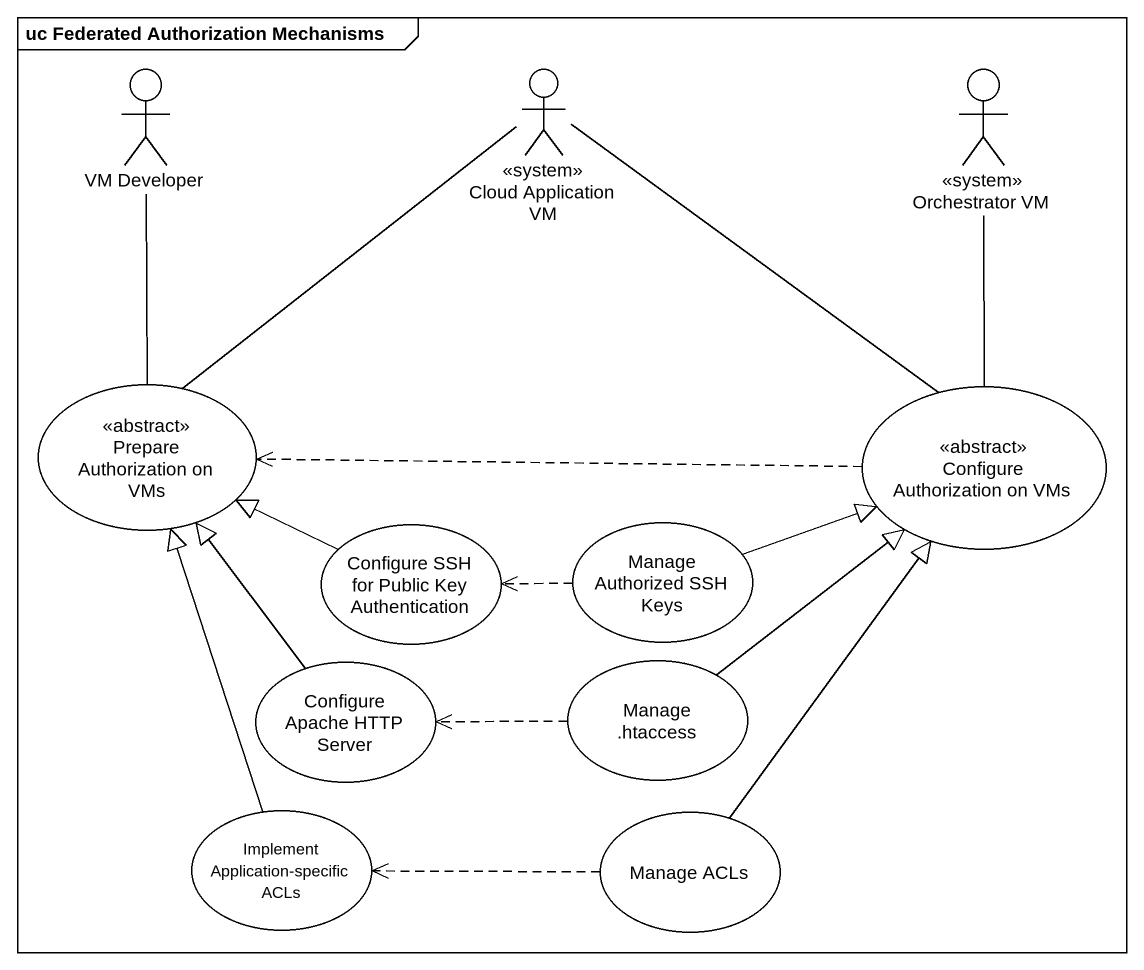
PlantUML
@startuml
mainframe uc Federated Authorization Mechanisms
actor "VM Developer" as VM_Developer
actor "Cloud Application VM" as Cloud_Application_VM <<system>>
actor "Orchestrator VM" as Orchestrator_VM <<system>>
usecase "Prepare Authorization on VMs" as Prepare_Authorization_on_VMs <<abstract>>
usecase "Configure Authorization on VMs" as Configure_Authorization_on <<abstract>>
usecase "Configure SSH for Public Key Authentication" as Configure_SSH_for_Public
usecase "Manage Authorized SSH Keys" as Manage_Authorized_SSH_Keys
usecase "Configure Apache HTTP Server" as Configure_Apache_HTTP_Server
usecase "Manage .htaccess" as Manage_htaccess
usecase "Implement Application-specific ACLs" as Implement_Application
usecase "Manage ACLs" as Manage_ACLs
VM_Developer -- Prepare_Authorization_on_VMs
Cloud_Application_VM -- Prepare_Authorization_on_VMs
Cloud_Application_VM -- Configure_Authorization_on
Orchestrator_VM -- Configure_Authorization_on
Configure_Authorization_on .left.> Prepare_Authorization_on_VMs
Configure_SSH_for_Public -left-|> Prepare_Authorization_on_VMs
Manage_Authorized_SSH_Keys -right-|> Configure_Authorization_on
Manage_Authorized_SSH_Keys .left.> Configure_SSH_for_Public
Configure_Apache_HTTP_Server -up-|> Prepare_Authorization_on_VMs
Manage_htaccess -up-|> Configure_Authorization_on
Manage_htaccess .left.> Configure_Apache_HTTP_Server
Implement_Application -up-|> Prepare_Authorization_on_VMs
Manage_ACLs -up-|> Configure_Authorization_on
Manage_ACLs .left.> Implement_Application
@enduml
